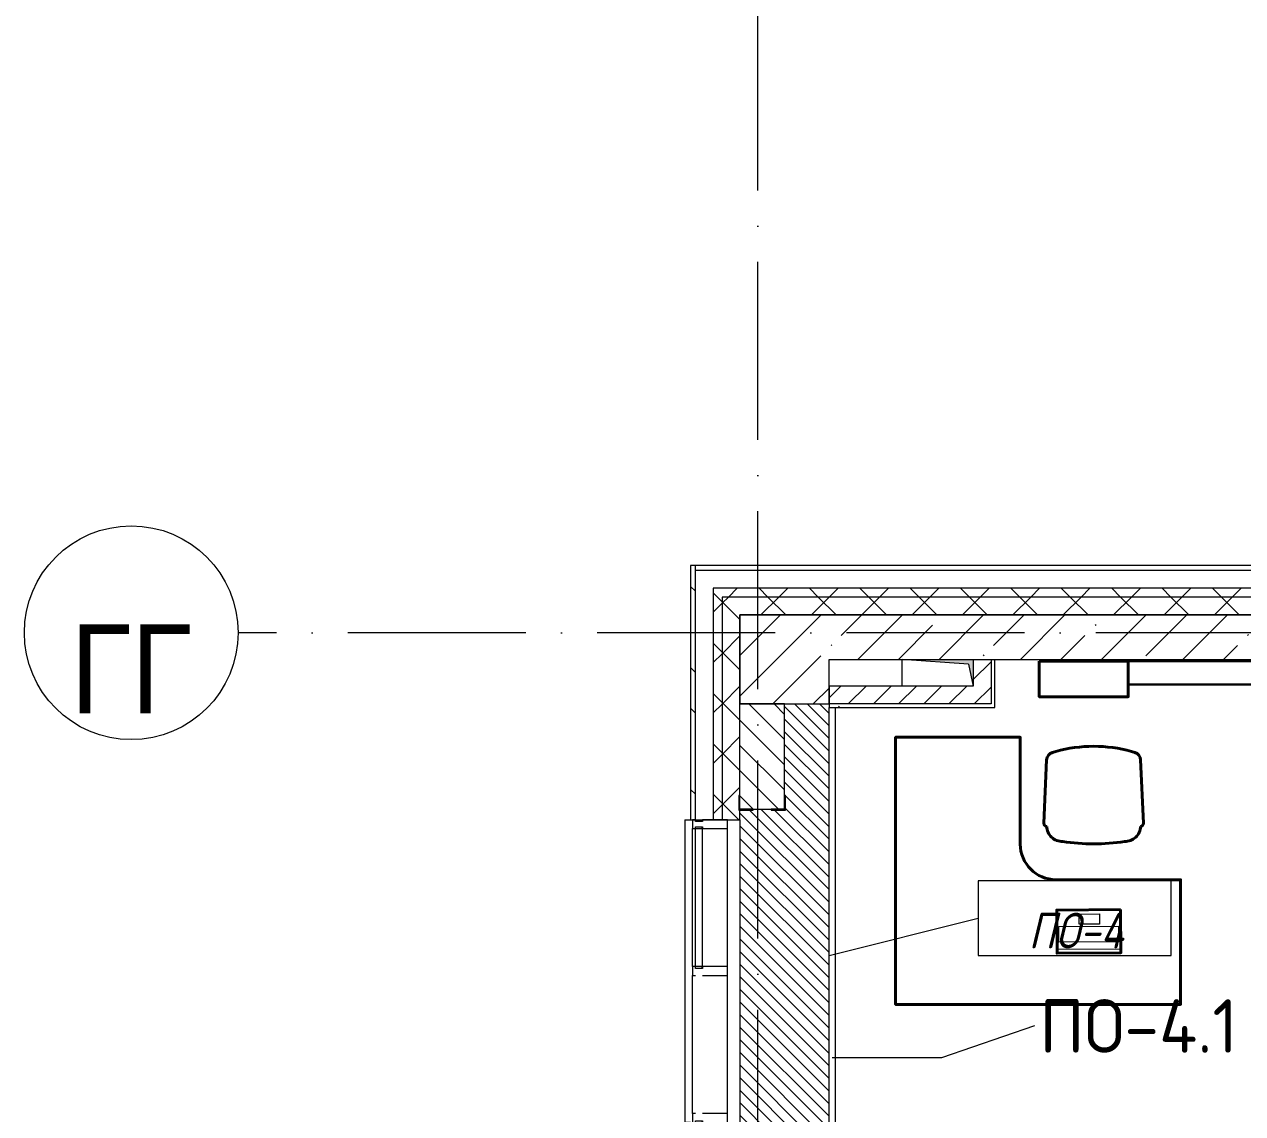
# Model space of a CAD drawing. Header units: millimetres. Extents: x -6467 to 105918, y -7090 to 92481.
# Drawn here: x -6467 to 372, y 44931 to 51047 of the extents above; entities that cross this region are included whole.
import ezdxf

# ---------------------------------------------------------------- set-up
doc = ezdxf.new("R2010")
doc.units = ezdxf.units.MM
doc.linetypes.add('50_200_ШТРИХ_1Т_ш5_п1_п1_', pattern=[1400, 1000, -200, 0, -200])
for name, color, linetype, lineweight in [('A-FLOR', 7, 'Continuous', 9), ('A-FLOR-IDEN', 7, 'Continuous', 9), ('A-GLAZ', 7, 'Continuous', 5), ('A-GLAZ-CWMG', 7, 'Continuous', 9), ('A-GLAZ-CWMG-1', 7, 'Continuous', 20), ('A-WALL', 7, 'Continuous', 5), ('A-WALL-FNSH-1', 7, 'Continuous', 5), ('A-WALL-IDEN', 7, 'Continuous', 9), ('I-WALL', 7, 'Continuous', 5), ('S-COLS-1', 7, 'Continuous', 5)]:
    doc.layers.add(name, color=color, linetype=linetype, lineweight=lineweight)
for name, color, linetype, lineweight, true_color in [('A-FLOR-PATT-1', 7, 'Continuous', 5, 0xd61c12), ('A-GENM-1', 7, 'Continuous', 9, 0xaaaaaa), ('A-GENM-2', 7, 'Continuous', 20, 0xaaaaaa), ('A-WALL-3', 7, 'Continuous', 5, 0x787878), ('I-WALL-1', 7, 'Continuous', 5, 0x787878), ('M-EQPM-1', 7, 'Continuous', 9, 0xaaaaaa), ('M-EQPM-2', 7, 'Continuous', 9, 0xe2e2e2), ('мебель 2 этаж-1', 7, 'Continuous', 40, 0xaaaaaa), ('Оси-1', 7, 'Continuous', 20, 0xaaaaaa), ('Оси-2', 7, 'Continuous', 9, 0xaaaaaa), ('Оси-3', 7, '50_200_ШТРИХ_1Т_ш5_п1_п1_', 9, 0xaaaaaa), ('ТХ_функционал-2', 7, 'Continuous', 40, 0xaaaaaa), ('ТХ_функционал-4', 7, 'Continuous', 20, 0xaaaaaa), ('ТХ_функционал-9', 7, 'Continuous', 30, 0xaaaaaa)]:
    doc.layers.add(name, color=color, linetype=linetype, lineweight=lineweight, true_color=true_color)
doc.styles.add('Arial', font='arial.ttf', dxfattribs={"width": 0.9, "height": 500})
doc.styles.add('GOST Common', font='GOST_Common.ttf', dxfattribs={"height": 300})
doc.styles.add('GOST Common_I', font='GOST_Common Italic.ttf', dxfattribs={"width": 0.9, "height": 200})
pattern_1 = [(45, (0, 0), (-228.0985, 228.0985), []), (45, (228.1, 0), (-228.0985, 228.0985), [403.225, -80.645, 6.706, -73.939])]
pattern_2 = [(45, (0, 0), (-141.42136, 141.42136), []), (135, (0, 0), (-141.42136, -141.42136), [])]
pattern_3 = [(0, (0, 0), (406.4, 101.6), [6.706, -298.094, 6.706, -298.094, -1625.6]), (0, (0, 0), (406.4, 101.6), [-609.6, 6.706, -602.894, 6.706, -298.094, -711.2]), (0, (0, 0), (406.4, 101.6), [-1524, 6.706, -196.494, 6.706, -501.294]), (120, (152.4, 50.8), (-291.18818, 301.15272), [6.706, -298.094, 6.706, -298.094, -1625.6]), (120, (152.4, 50.8), (-291.18818, 301.15272), [-609.6, 6.706, -602.894, 6.706, -298.094, -711.2]), (120, (152.4, 50.8), (-291.18818, 301.15272), [-1524, 6.706, -196.494, 6.706, -501.294]), (240, (203.2, 254), (-115.21182, -402.75272), [6.706, -298.094, 6.706, -298.094, -1625.6]), (240, (203.2, 254), (-115.21182, -402.75272), [-609.6, 6.706, -602.894, 6.706, -298.094, -711.2]), (240, (203.2, 254), (-115.21182, -402.75272), [-1524, 6.706, -196.494, 6.706, -501.294])]
pattern_4 = [(45, (0, 0), (-70.71068, 70.71068), [])]

# ---------------------------------------------------------------- blocks, each defined once
blk = doc.blocks.new('Прямоугольный импост - Импост структурный с накладкой - 180мм-22437111-АИ_План этажа Радиаторы_2')
at = {"layer": 'A-GLAZ-CWMG-1'}
for p, q in [((-50, 0), (-50, 17)), ((-50, 17), (0, 17)), ((0, 0), (-10, 0)), ((-10, 0), (-10, -40)), ((0, 17), (0, 0)), ((-50, -180), (-50, -40)), ((-10, -40), (0, -40)), ((0, -40), (0, -180)), ((0, -180), (-50, -180))]:
    blk.add_line(p, q, dxfattribs=at)
blk = doc.blocks.new('Прямоугольный импост - Импост структурный с накладкой - 180мм-22071093-АИ_План этажа Радиаторы_2')
at = {"layer": 'A-GLAZ-CWMG'}
for p, q in [((23480, 63231), (23480, 64006)), ((23497, 64006), (23537, 64006)), ((23497, 63231), (23497, 64006)), ((23537, 63231), (23537, 64006)), ((23677, 63231), (23677, 64006)), ((23537, 63231), (23497, 63231))]:
    blk.add_line(p, q, dxfattribs=at)
blk = doc.blocks.new('Прямоугольный импост - Импост структурный с накладкой - 180мм-V232-АИ_План этажа Радиаторы_2')
at = {"layer": 'A-GLAZ-CWMG'}
for p, q in [((6637, 55111), (5862, 55111)), ((6637, 54914), (5862, 54914))]:
    blk.add_line(p, q, dxfattribs=at)
blk = doc.blocks.new('Прямоугольный импост - Импост структурный с накладкой - 180мм-V237-АИ_План этажа Радиаторы_2')
at = {"layer": 'A-GLAZ-CWMG-1'}
for p, q in [((-25, 0), (-25, 17)), ((-25, 17), (25, 17)), ((-15, 0), (-25, 0)), ((-15, -40), (-15, 0)), ((25, 17), (25, 0)), ((-25, -180), (-25, -40)), ((-25, -40), (-15, -40)), ((25, -40), (25, -180)), ((25, -180), (-25, -180))]:
    blk.add_line(p, q, dxfattribs=at)
blk = doc.blocks.new('Прямоугольный импост - Импост структурный с накладкой - 180мм-22437157-АИ_План этажа Радиаторы_2')
at = {"layer": 'A-GLAZ-CWMG-1'}
for p, q in [((0, 17), (-50, 17)), ((-50, 17), (-50, 0)), ((-50, 0), (-40, 0)), ((-40, 0), (-40, -40)), ((-10, -40), (-10, 0)), ((-10, 0), (0, 0)), ((0, 0), (0, 17)), ((-40, -40), (-50, -40)), ((-50, -40), (-50, -180)), ((0, -40), (-10, -40)), ((0, -180), (0, -40)), ((-50, -180), (0, -180))]:
    blk.add_line(p, q, dxfattribs=at)
blk = doc.blocks.new('Канал вертикальный прямоугольный - Шахта - значок проема-24087328-АИ_План этажа Радиаторы_2')
at = {"layer": 'M-EQPM-2'}
blk.add_hatch(color=256, dxfattribs=at).paths.add_polyline_path([(75, 200), (-75, 200), (-75, -200), (-47.5, 172.5)])
at = {"layer": 'M-EQPM-1'}
for p, q in [((-75, -200), (-75, 200)), ((-75, 200), (75, 200)), ((-47.5, 172.5), (-75, -200)), ((-47.5, 172.5), (75, 200)), ((75, 200), (75, -200)), ((75, -200), (-75, -200))]:
    blk.add_line(p, q, dxfattribs=at)
blk = doc.blocks.new('Фахверк _газобетон торцы_248 - Фахверк _газобетон торцы_-25571700-АИ_План этажа Радиаторы_2')
at = {"layer": 'A-GENM-2'}
for p, q in [((89406, 11134.7), (89325, 11134.7)), ((89325, 11134.7), (89325, 11128.7)), ((89325, 11128.7), (89400, 11128.7)), ((89400, 11128.7), (89400, 11053.7)), ((89406, 11053.7), (89406, 11134.7)), ((89400, 11053.7), (89406, 11053.7)), ((89400, 10953.7), (89400, 10878.7)), ((89406, 10953.7), (89400, 10953.7)), ((89406, 10872.7), (89406, 10953.7)), ((89400, 10878.7), (89325, 10878.7)), ((89325, 10878.7), (89325, 10872.7)), ((89325, 10872.7), (89406, 10872.7))]:
    blk.add_line(p, q, dxfattribs=at)
blk = doc.blocks.new('Отлив_СКБ - Отлив витража-V395-АИ_План этажа Радиаторы_2')
at = {"layer": 'A-GLAZ'}
for p, q in [((0, 67), (0, 100)), ((1700, 100), (0, 100)), ((1700, 100), (1700, 67)), ((0, 2), (10, 2)), ((865, 2), (875, 2)), ((1650, 2), (1660, 2)), ((1690, 2), (1700, 2))]:
    blk.add_line(p, q, dxfattribs=at)
blk = doc.blocks.new('мебель 2 этаж-28800768-АИ_План этажа Радиаторы_2')
at = {"layer": 'ТХ_функционал-2'}
for p, q in [((1535.1, 48631.9), (1519.3, 48276.7)), ((1586.6, 48679.4), (1567.9, 48673.8)), ((2030, 48673.8), (2011.3, 48679.4)), ((2078.6, 48276.7), (2062.8, 48631.9))]:
    blk.add_line(p, q, dxfattribs=at)
at = {"layer": 'ТХ_функционал-2', "flags": 128}
for points in [[(1493.5, 49186.3), (1993.5, 49186.3), (1993.5, 48986.3), (1493.5, 48986.3)], [(1950.6, 47791.1), (1591.7, 47788.4), (1593.5, 47546.4), (1952.5, 47549.1)]]:
    blk.add_lwpolyline(points, close=True, dxfattribs=at)
blk.add_lwpolyline([(1587.1, 47959.4), (2287.1, 47959.4), (2287.1, 47259.4), (687.1, 47259.4), (687.1, 48159.4), (687.1, 48759.4), (1387.1, 48759.4), (1387.1, 48159.4)], dxfattribs=at)
at = {"layer": 'ТХ_функционал-2'}
for centre, radius, start, end in [((1799, 47915.1), 793.2, 74.47479, 105.52521), ((1580.9, 48629.9), 45.8, 106.41992, 177.45961), ((2017, 48629.9), 45.8, 2.54039, 73.58008), ((1536.9, 48276.1), 17.6, 178.17084, 265.25657), ((1621.8, 48260.4), 86.4, 181.26402, 272.46221), ((1976.3, 48260.4), 86.4, 267.53779, 358.73598), ((2061, 48276.1), 17.6, 274.74343, 1.82916), ((1587.1, 48159.4), 200, 180, 270), ((1799.1, 49265.9), 1105.5, 260.96857, 279.03143)]:
    blk.add_arc(centre, radius, start, end, dxfattribs=at)
at = {"layer": 'ТХ_функционал-4'}
for p, q in [((1534.5, 48618.2), (1519.3, 48276.7)), ((2063.4, 48618.2), (2078.6, 48276.7)), ((1952.3, 47569.3), (1593.3, 47566.6))]:
    blk.add_line(p, q, dxfattribs=at)
at = {"layer": 'ТХ_функционал-4', "flags": 128}
for points in [[(1832.6, 47710.1), (1718.1, 47709.2), (1717.6, 47765.9), (1832.2, 47766.8)], [(1938.4, 47610.7), (1603.4, 47608.1), (1602.8, 47696.1), (1937.8, 47698.7)]]:
    blk.add_lwpolyline(points, close=True, dxfattribs=at)
at = {"layer": 'ТХ_функционал-9', "flags": 128}
blk.add_lwpolyline([(3111, 49186.3), (1993.5, 49186.3), (1993.5, 49055.5), (3111, 49055.5)], close=True, dxfattribs=at)
blk = doc.blocks.new('Ось сетки - Круг_Ø6_00__ISO-2_5_0_9K_-17386508-АИ_План этажа Радиаторы_2')
at = {"layer": 'Оси-1'}
blk.add_circle((0, 0), 3, dxfattribs=at)
blk = doc.blocks.new('AAR_СКБ_Марка_Перекрытия_1 мм - Марка пола-27961726-АИ_План этажа Радиаторы_2')
at = {"layer": 'A-FLOR-IDEN'}
for p, q in [((2.723, 2.101), (-2.69, 2.101)), ((-2.69, 2.101), (-2.69, 0)), ((2.723, 0), (2.723, 2.101)), ((-2.69, 0), (2.723, 0))]:
    blk.add_line(p, q, dxfattribs=at)

msp = doc.modelspace()

# ---------------------------------------------------------------- hatches: boundary and pattern name
at = {"layer": 'A-FLOR-PATT-1'}
h = msp.add_hatch(dxfattribs=at)
h.set_pattern_fill('FP_258', color=256, style=0, pattern_type=2)
h.set_pattern_definition([(315, (-2200, 45731.04), (35.3553, 35.3553), [])])
h.paths.add_polyline_path([(-1975, 44406), (-1950, 44406), (-1950, 47231), (-2200, 47231), (-2200, 46716), (-2194, 46716), (-2194, 46635), (-2275, 46635), (-2275, 46641), (-2375, 46641), (-2375, 46635), (-2450, 46635), (-2449.2, 44827), (-2375, 44827), (-2375, 44821), (-2275, 44821), (-2275, 44827), (-2194, 44827), (-2194, 44746), (-2200, 44746), (-2200, 44406), (-2010, 44406)])
at = {"layer": 'A-WALL'}
h = msp.add_hatch(dxfattribs=at)
h.set_pattern_fill('FP_125', color=256, style=0, pattern_type=2)
h.set_pattern_definition(pattern_2)
h.paths.add_polyline_path([(-2600, -2019), (-2550, -2019), (-2550, 7081.1), (-2600, 7081.1), (-2600, -1919)])
h.paths.add_polyline_path([(-2600, 8781.1), (-2550, 8781.1), (-2550, 11881), (-2600, 11881), (-2600, 8839.1)])
h.paths.add_polyline_path([(-2569.8, 13581), (-2550, 13581), (-2550, 15031), (-2600, 15031), (-2600, 13581)])
h.paths.add_polyline_path([(-2569.8, 16731), (-2550, 16731), (-2550, 17881), (-2600, 17881), (-2600, 16731)])
h.paths.add_polyline_path([(-2569.8, 19581), (-2550, 19581), (-2550, 20881), (-2600, 20881), (-2600, 19581)])
h.paths.add_polyline_path([(-2569.8, 22581), (-2550, 22581), (-2550, 23881), (-2600, 23881), (-2600, 22581)])
h.paths.add_polyline_path([(-2569.8, 25581), (-2550, 25581), (-2550, 26881), (-2600, 26881), (-2600, 25581)])
h.paths.add_polyline_path([(-2550, 28581), (-2550, 29881), (-2600, 29881), (-2600, 28581)])
h.paths.add_polyline_path([(-2600, 31581), (-2550, 31581), (-2550, 32881), (-2600, 32881), (-2600, 32068.8)])
h.paths.add_polyline_path([(-2569.8, 34581), (-2550, 34581), (-2550, 35741), (-2600, 35741), (-2600, 34581)])
h.paths.add_polyline_path([(-2600, 37581), (-2550, 37581), (-2550, 38981), (-2600, 38981), (-2600, 37700.2)])
h.paths.add_polyline_path([(-2569.8, 40681), (-2550, 40681), (-2550, 41881), (-2600, 41881), (-2600, 40681)])
h.paths.add_polyline_path([(-2569.8, 43581), (-2550, 43581), (-2550, 44881), (-2600, 44881), (-2600, 43581)])
h.paths.add_polyline_path([(-2600, 46581), (-2550, 46581), (-2550, 47881), (-2600, 47881), (-2600, 46851.3)])
h = msp.add_hatch(dxfattribs=at)
h.set_pattern_fill('FP_125', color=256, style=0, pattern_type=2)
h.set_pattern_definition(pattern_2)
h.paths.add_polyline_path([(23650, 47831), (23700, 47831), (23700, 47881), (15800, 47881), (15800, 47831), (22760.4, 47831)])
h.paths.add_polyline_path([(14800, 47831), (14800, 47881), (13465, 47881), (13465, 47831), (14455.5, 47831)])
h.paths.add_polyline_path([(5600, 47831), (5600, 47881), (-2550, 47881), (-2550, 47831), (2828.5, 47831)])
h = msp.add_hatch(dxfattribs=at)
h.set_pattern_fill('FP_125', color=256, style=0, pattern_type=2)
h.set_pattern_definition(pattern_2)
h.paths.add_polyline_path([(-2450, -1919), (-2450, 7081.1), (-2550, 7081.1), (-2550, -1919)])
h.paths.add_polyline_path([(-2550, 8781.1), (-2450, 8781.1), (-2450, 11881), (-2550, 11881), (-2550, 8839.1)])
h.paths.add_polyline_path([(-2450, 13581), (-2450, 15031), (-2550, 15031), (-2550, 13581)])
h.paths.add_polyline_path([(-2450, 16731), (-2450, 17881), (-2550, 17881), (-2550, 16731)])
h.paths.add_polyline_path([(-2550, 19581), (-2450, 19581), (-2450, 20881), (-2550, 20881), (-2550, 20102)])
h.paths.add_polyline_path([(-2550, 22581), (-2450, 22581), (-2450, 23881), (-2550, 23881), (-2550, 22917.7)])
h.paths.add_polyline_path([(-2550, 25581), (-2450, 25581), (-2450, 26881), (-2550, 26881), (-2550, 25733.4)])
h.paths.add_polyline_path([(-2450, 28581), (-2450, 29881), (-2550, 29881), (-2550, 28581)])
h.paths.add_polyline_path([(-2450, 31581), (-2450, 32881), (-2550, 32881), (-2550, 31581)])
h.paths.add_polyline_path([(-2450, 34581), (-2450, 35741), (-2550, 35741), (-2550, 34581)])
h.paths.add_polyline_path([(-2450, 37581), (-2450, 38981), (-2550, 38981), (-2550, 37581)])
h.paths.add_polyline_path([(-2550, 40681), (-2450, 40681), (-2450, 41881), (-2550, 41881), (-2550, 41219.9)])
h.paths.add_polyline_path([(-2450, 43581), (-2450, 44881), (-2550, 44881), (-2550, 43581)])
h.paths.add_polyline_path([(-2550, 46581), (-2450, 46581), (-2450, 47831), (-2550, 47831), (-2550, 46851.3)])
h = msp.add_hatch(dxfattribs=at)
h.set_pattern_fill('FP_125', color=256, style=0, pattern_type=2)
h.set_pattern_definition(pattern_2)
h.paths.add_polyline_path([(23550, 47731), (23650, 47731), (23650, 47831), (15800, 47831), (15800, 47731), (22760.4, 47731)])
h.paths.add_polyline_path([(14800, 47731), (14800, 47831), (13465, 47831), (13465, 47731), (14455.5, 47731)])
h.paths.add_polyline_path([(5600, 47731), (5600, 47831), (-2450, 47831), (-2450, 47731), (2828.5, 47731)])
h = msp.add_hatch(dxfattribs=at)
h.set_pattern_fill('FP_1', color=256, style=0, pattern_type=2)
h.set_pattern_definition(pattern_1)
h.paths.add_polyline_path([(4489.5, 47481), (5100, 47481), (5100, 47731), (-1950, 47731), (-1950, 47481), (2828.5, 47481)])
at = {"layer": 'A-WALL-3'}
h = msp.add_hatch(dxfattribs=at)
h.set_pattern_fill('FP_124', color=256, style=0, pattern_type=2)
h.set_pattern_definition([(135, (0, 0), (-342.148, -342.148), []), (135, (228.1, 0), (-342.148, -342.148), [])])
h.paths.add_polyline_path([(-2700, -2169), (-2700, 7081.1), (-2727, 7081.1), (-2727, -2169)])
h.paths.add_polyline_path([(-2700, 8781.1), (-2700, 11881), (-2727, 11881), (-2727, 8781.1)])
h.paths.add_polyline_path([(-2727, 13581), (-2700, 13581), (-2700, 15031), (-2727, 15031), (-2727, 13766.6)])
h.paths.add_polyline_path([(-2727, 16731), (-2700, 16731), (-2700, 17881), (-2727, 17881), (-2727, 17286.3)])
h.paths.add_polyline_path([(-2700, 19581), (-2700, 20881), (-2727, 20881), (-2727, 19581)])
h.paths.add_polyline_path([(-2700, 22581), (-2700, 23881), (-2727, 23881), (-2727, 22581)])
h.paths.add_polyline_path([(-2727, 25581), (-2700, 25581), (-2700, 26881), (-2727, 26881), (-2727, 25733.4)])
h.paths.add_polyline_path([(-2727, 28581), (-2700, 28581), (-2700, 29881), (-2727, 29881), (-2727, 29253.1)])
h.paths.add_polyline_path([(-2700, 31581), (-2700, 32881), (-2727, 32881), (-2727, 31581)])
h.paths.add_polyline_path([(-2700, 34581), (-2700, 35741), (-2727, 35741), (-2727, 34581)])
h.paths.add_polyline_path([(-2727, 37581), (-2700, 37581), (-2700, 38981), (-2727, 38981), (-2727, 37700.2)])
h.paths.add_polyline_path([(-2727, 40681), (-2700, 40681), (-2700, 41881), (-2727, 41881), (-2727, 41219.9)])
h.paths.add_polyline_path([(-2727, 43581), (-2700, 43581), (-2700, 44881), (-2727, 44881), (-2727, 44035.6)])
h.paths.add_polyline_path([(-2700, 46581), (-2700, 48008), (-2727, 48008), (-2727, 46581)])
at = {"layer": 'I-WALL'}
h = msp.add_hatch(dxfattribs=at)
h.set_pattern_fill('FP_4', color=256, style=0, pattern_type=2)
h.set_pattern_definition(pattern_4)
h.paths.add_polyline_path([(-1040, 47231), (-1040, 47481), (-1140, 47481), (-1140, 47231), (-1117.6, 47231)])
h = msp.add_hatch(dxfattribs=at)
h.set_pattern_fill('FP_4', color=256, style=0, pattern_type=2)
h.set_pattern_definition(pattern_4)
h.paths.add_polyline_path([(-1167.5, 47231), (-1140, 47231), (-1140, 47331), (-1950, 47331), (-1950, 47231)])
h = msp.add_hatch(dxfattribs=at)
h.set_pattern_fill('FP_2', color=256, style=0, pattern_type=2)
h.set_pattern_definition([(135, (0, 0), (-70.71068, -70.71068), [])])
h.paths.add_polyline_path([(-2200, 5821), (-2200, 5831), (-2450, 5831), (-2450, 5821)])
h.paths.add_polyline_path([(-2450, 6331), (-2200, 6331), (-2200, 6441), (-2450, 6441)])
h.paths.add_polyline_path([(-2450, 6476), (-2200, 6476), (-2200, 7021), (-2450, 7021), (-2450, 6727.3)])
h.paths.add_polyline_path([(-2450, 8841), (-2200, 8841), (-2200, 10181), (-2450, 10181), (-2450, 9543)])
h.paths.add_polyline_path([(-2450, 10216), (-2200, 10216), (-2200, 11821), (-2450, 11821), (-2450, 10950.9)])
h.paths.add_polyline_path([(-2200, 13641), (-2200, 14971), (-2450, 14971), (-2450, 13641)])
h.paths.add_polyline_path([(-2450, 16791), (-2200, 16791), (-2200, 17821), (-2450, 17821), (-2450, 17286.3)])
h.paths.add_polyline_path([(-2450, 19641), (-2200, 19641), (-2200, 20821), (-2450, 20821), (-2450, 20102)])
h.paths.add_polyline_path([(-2200, 22641), (-2200, 23031), (-2450, 23031), (-2450, 22641)])
h.paths.add_polyline_path([(-2200, 23066), (-2200, 23821), (-2450, 23821), (-2450, 23066)])
h.paths.add_polyline_path([(-2450, 25641), (-2200, 25641), (-2200, 26056), (-2450, 26056), (-2450, 25733.4)])
h.paths.add_polyline_path([(-2450, 26091), (-2200, 26091), (-2200, 26206), (-2450, 26206)])
h.paths.add_polyline_path([(-2450, 32206), (-2200, 32206), (-2200, 32231), (-2450, 32231)])
h.paths.add_polyline_path([(-2200, 32731), (-2200, 32821), (-2450, 32821), (-2450, 32731), (-2413.4, 32731)])
h.paths.add_polyline_path([(-2450, 34641), (-2200, 34641), (-2200, 35231), (-2450, 35231), (-2450, 34884.5)])
h.paths.add_polyline_path([(-2200, 35731), (-2200, 35821), (-2450, 35821), (-2450, 35731), (-2219.1, 35731)])
h.paths.add_polyline_path([(-2450, 37641), (-2200, 37641), (-2200, 38230.7), (-2450, 38230.7), (-2450, 37700.2)])
h.paths.add_polyline_path([(-2450, 38730.7), (-2200, 38730.7), (-2200, 38861), (-2450, 38861)])
h.paths.add_polyline_path([(-2450, 38896), (-2200, 38896), (-2200, 38921), (-2450, 38921)])
h.paths.add_polyline_path([(-2200, 40741), (-2200, 41821), (-2450, 41821), (-2450, 40741)])
h.paths.add_polyline_path([(-2200, 43641), (-2200, 44346), (-2450, 44346), (-2450, 43641)])
h.paths.add_polyline_path([(-2450, 44381), (-2200, 44381), (-2200, 44821), (-2450, 44821), (-2450, 44739.5)])
h.paths.add_polyline_path([(-2200, 46641), (-2200, 47231), (-2450, 47231), (-2450, 46641)])
at = {"layer": 'I-WALL-1'}
h = msp.add_hatch(dxfattribs=at)
h.set_pattern_fill('FP_3', color=256, style=0, pattern_type=2)
h.set_pattern_definition(pattern_3)
h.paths.add_polyline_path([(-1020, 47211), (-1020, 47481), (-1040, 47481), (-1040, 47211)])
h = msp.add_hatch(dxfattribs=at)
h.set_pattern_fill('FP_3', color=256, style=0, pattern_type=2)
h.set_pattern_definition(pattern_3)
h.paths.add_polyline_path([(-1950, 47211), (-1040, 47211), (-1040, 47231), (-1950, 47231)])
at = {"layer": 'S-COLS-1'}
h = msp.add_hatch(dxfattribs=at)
h.set_pattern_fill('FP_1', color=256, style=0, pattern_type=2)
h.set_pattern_definition(pattern_1)
h.paths.add_polyline_path([(-2450, 47231), (-1950, 47231), (-1950, 47731), (-2450, 47731), (-2450, 47555.3)])

# ---------------------------------------------------------------- linework, layer by layer
at = {"layer": 'A-FLOR'}
for p, q in [((-1950, 44406), (-1950, 47211)), ((-2450, 46581), (-2450, 44881))]:
    msp.add_line(p, q, dxfattribs=at)
at = {"layer": 'A-FLOR-IDEN'}
msp.add_line((-1950, 45818.5), (-1112.2, 46028.7), dxfattribs=at)
at = {"layer": 'A-WALL'}
for p, q in [((-2700, 46581), (-2700, 48008)), ((5600, 47981), (-2700, 47981)), ((-2600, 47881), (-2600, 46581)), ((5600, 47881), (-2600, 47881)), ((-2550, 47831), (-2550, 46581)), ((5600, 47831), (-2550, 47831)), ((5100, 47731), (-1950, 47731)), ((-1950, 47481), (-1540, 47481)), ((-1140, 47481), (5100, 47481)), ((-1040, 47481), (-1040, 47231)), ((-2200, 47231), (-2450, 47231)), ((-2200, 46641), (-2200, 47231)), ((-1040, 47231), (-1950, 47231)), ((-1915, 47211), (-1915, 44376)), ((-2450, 46641), (-2200, 46641))]:
    msp.add_line(p, q, dxfattribs=at)
at = {"layer": 'A-WALL-FNSH-1'}
for p, q in [((-2727, 48008), (-2727, 46581)), ((5600, 48008), (-2727, 48008)), ((-2450, 46581), (-2450, 47731)), ((-2450, 47731), (5600, 47731)), ((-1020, 47211), (-1020, 47481)), ((-1140, 47331), (-1950, 47331)), ((-1950, 47331), (-1950, 47211)), ((-1950, 47211), (-1020, 47211)), ((-2727, 46581), (-2450, 46581))]:
    msp.add_line(p, q, dxfattribs=at)
at = {"layer": 'A-WALL-IDEN'}
for p, q in [((-1316.8, 45246.2), (-793.8, 45425.9)), ((-1932.5, 45246.2), (-1316.8, 45246.2))]:
    msp.add_line(p, q, dxfattribs=at)
at = {"layer": 'S-COLS-1'}
for p, q in [((-1950, 47731), (-2450, 47731)), ((-2450, 47731), (-2450, 47231)), ((-1950, 47231), (-1950, 47481)), ((-2450, 47231), (-1950, 47231))]:
    msp.add_line(p, q, dxfattribs=at)
at = {"layer": 'Оси-3'}
for p, q in [((-2350, -5889.7), (-2350, 91281)), ((25750, 47631), (-5267.3, 47631))]:
    msp.add_line(p, q, dxfattribs=at)

# ---------------------------------------------------------------- block references
at = {"layer": 'A-FLOR-IDEN', "xscale": 199.9999999999999, "yscale": 199.9999999999999, "zscale": 199.9999999999999}
msp.add_blockref('AAR_СКБ_Марка_Перекрытия_1 мм - Марка пола-27961726-АИ_План этажа Радиаторы_2', (-574.3, 45818.5), dxfattribs=at)
at = {"layer": 'A-GENM-1', "rotation": 270.0000000000001}
msp.add_blockref('Фахверк _газобетон торцы_248 - Фахверк _газобетон торцы_-25571700-АИ_План этажа Радиаторы_2', (-13328.7, 136041), dxfattribs=at)
at = {"layer": 'A-GLAZ', "rotation": 89.99999999999937}
msp.add_blockref('Отлив_СКБ - Отлив витража-V395-АИ_План этажа Радиаторы_2', (-2660, 44881), dxfattribs=at)
at = {"layer": 'A-GLAZ-CWMG'}
for name, p, rotation in [('Прямоугольный импост - Импост структурный с накладкой - 180мм-22437157-АИ_План этажа Радиаторы_2', (-2700, 46581), 89.99999999999775), ('Прямоугольный импост - Импост структурный с накладкой - 180мм-V232-АИ_План этажа Радиаторы_2', (-57631, 51568), 269.9999999999995)]:
    msp.add_blockref(name, p, dxfattribs=dict(at, rotation=rotation))
msp.add_blockref('Прямоугольный импост - Импост структурный с накладкой - 180мм-22071093-АИ_План этажа Радиаторы_2', (-26197, -17475), dxfattribs=at)
at = {"layer": 'A-GLAZ-CWMG', "extrusion": (0, 0, -1), "rotation": 270.0000000000022}
for name, p in [('Прямоугольный импост - Импост структурный с накладкой - 180мм-V237-АИ_План этажа Радиаторы_2', (2700, 45731)), ('Прямоугольный импост - Импост структурный с накладкой - 180мм-22437111-АИ_План этажа Радиаторы_2', (2700, 44881))]:
    msp.add_blockref(name, p, dxfattribs=at)
at = {"layer": 'M-EQPM-1', "rotation": 269.9999999999981}
msp.add_blockref('Канал вертикальный прямоугольный - Шахта - значок проема-24087328-АИ_План этажа Радиаторы_2', (-1340, 47406), dxfattribs=at)
at = {"layer": 'мебель 2 этаж-1'}
msp.add_blockref('мебель 2 этаж-28800768-АИ_План этажа Радиаторы_2', (-2263.5, -1715.2), dxfattribs=at)
at = {"layer": 'Оси-1', "xscale": 199.9999999999999, "yscale": 199.9999999999999, "zscale": 199.9999999999999, "rotation": 89.9999999999998}
msp.add_blockref('Ось сетки - Круг_Ø6_00__ISO-2_5_0_9K_-17386508-АИ_План этажа Радиаторы_2', (-5867.3, 47631), dxfattribs=at)

# ---------------------------------------------------------------- texts
at = {"layer": 'A-FLOR-IDEN', "insert": (-564.1, 45958.3), "char_height": 200, "width": 572.4, "attachment_point": 5, "line_spacing_factor": 1.022766, "style": 'GOST Common_I'}
msp.add_mtext('\\pt180,360,540,720,900,1080,1260,1440,1620,1800,1980,2160,2340,2520,2700,2880,3060,3240,3420,3600,3780,3960,4140,4320,4500,4680,4860,5040,5220,5400,5580,5760;ПО-4', dxfattribs=at)
at = {"layer": 'A-WALL-IDEN', "insert": (-211.8, 45572.4), "char_height": 300, "width": 1178, "attachment_point": 2, "line_spacing_factor": 1.022766, "style": 'GOST Common'}
msp.add_mtext('\\pt80.001,159.999,240,320.001,399.999,480,560.001,639.999,720,800.001,879.999,960,1040.001,1119.999,1200,1280.001,1359.999,1440,1520.001,1599.999,1680,1760.001,1839.999,1920,2000.001,2079.999,2160,2240.001,2319.999,2400,2480.001,2559.999;ПО-4.1', dxfattribs=at)
at = {"layer": 'Оси-2', "insert": (-5867.6, 47428.2), "char_height": 500, "width": 702, "attachment_point": 5, "line_spacing_factor": 0.936439, "style": 'Arial'}
msp.add_mtext('\\pt2286,4572,6858,9144,11430,13716,16002,18288,20574,22860,25146,27432,29718,32004,34290,36576,38862,41148,43434,45720,48006,50292,52578,54864,57150,59436,61722,64008,66294,68580,70866,73152;ГГ', dxfattribs=at)

doc.saveas('drawing.dxf')
